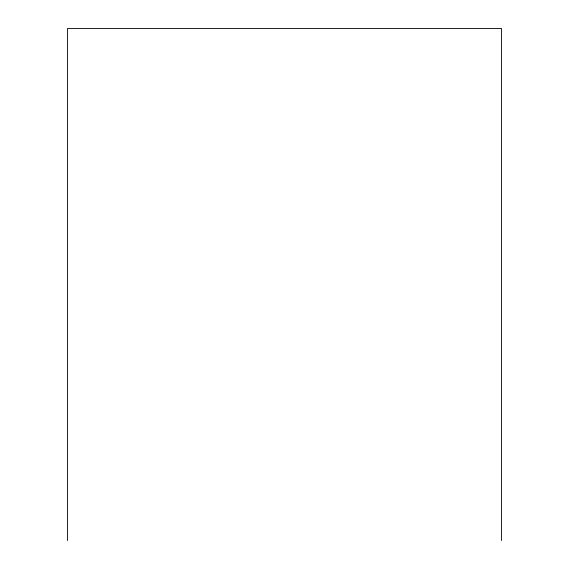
<?xml version="1.0" encoding="UTF-8"?>
<svg xmlns="http://www.w3.org/2000/svg" width="569" height="569" viewBox="0 0 569 569"><rect width="100%" height="100%" fill="white"/><g stroke="black" fill="none" stroke-linecap="round" stroke-linejoin="round"><path stroke-width="0.85" d="M501.467 540.55L501.467 28.45L67.533 28.45L67.533 540.55"/></g></svg>
